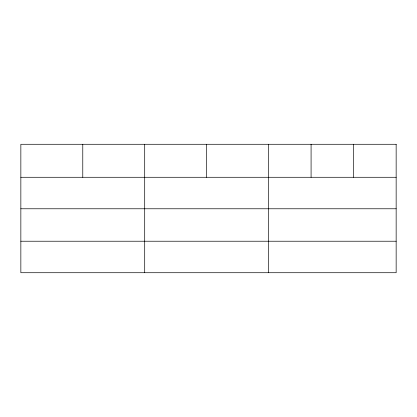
<?xml version="1.0" encoding="UTF-8"?>
<svg xmlns="http://www.w3.org/2000/svg" width="417" height="417" viewBox="0 0 417 417"><rect width="100%" height="100%" fill="white"/><g stroke="black" fill="none" stroke-linecap="round" stroke-linejoin="round"><path stroke-width="0.63" d="M20.85 177.282L396.15 177.282M20.85 208.776L396.15 208.776M20.85 241.224L396.15 241.224M353.616 144.282L353.616 177.282M311.082 144.282L311.082 177.282M268.548 144.282L268.548 272.718M206.623 144.282L206.623 177.282M144.699 144.282L144.699 272.718M82.775 144.282L82.775 177.282M396.15 144.282L20.85 144.282L20.85 272.718L396.15 272.718L396.15 144.282"/></g></svg>
